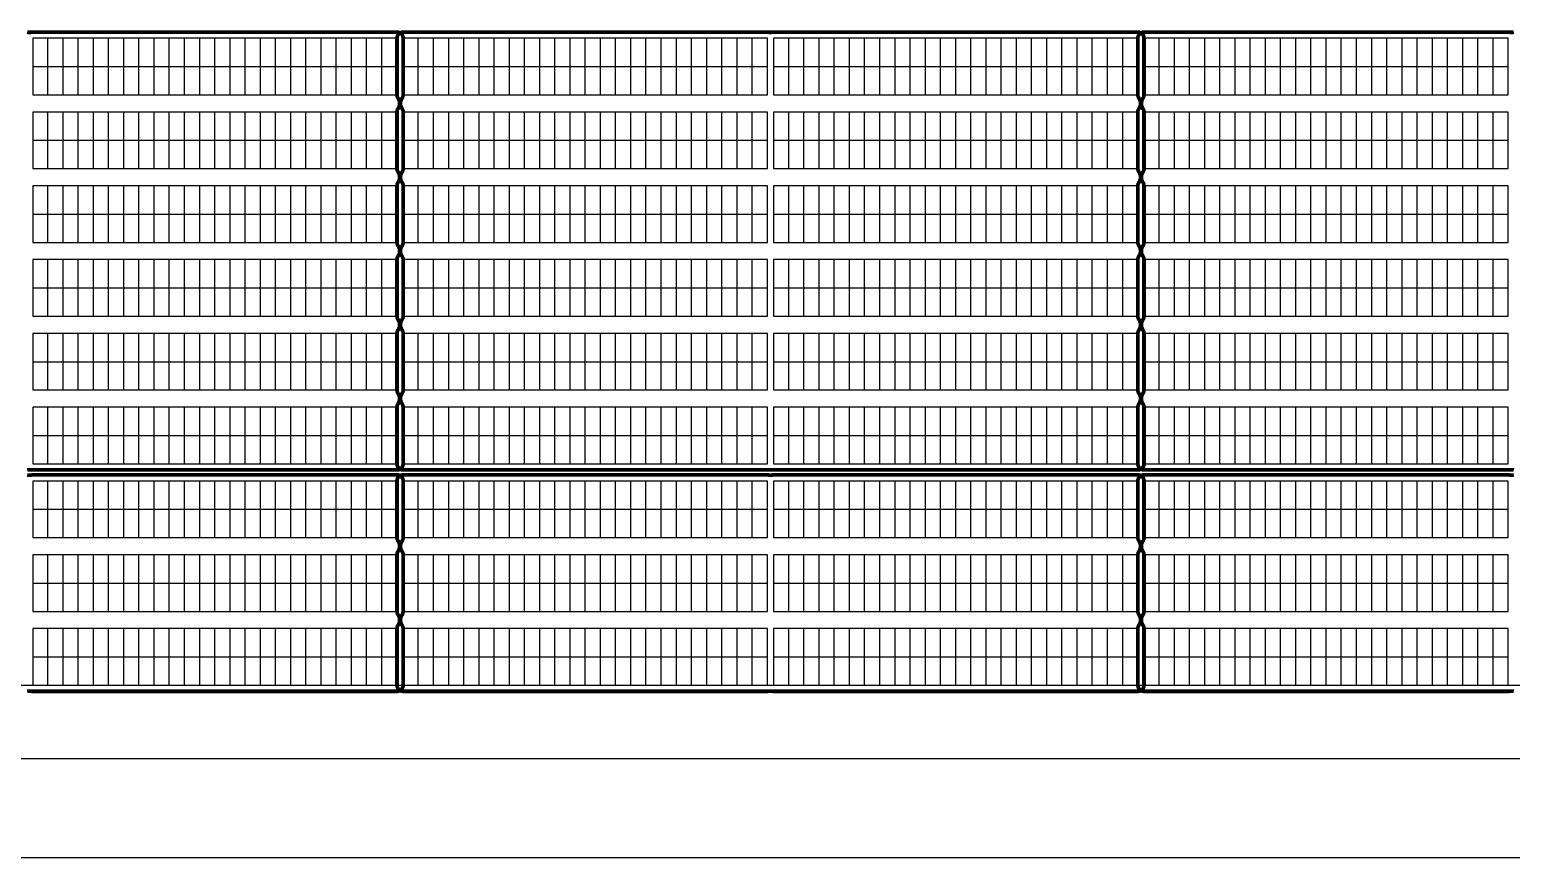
# Model space of a CAD drawing. Header units: metres. Extents: x 1000 to 1920, y 586 to 1306.
# Drawn here: x 1109.7 to 1230.1, y 1000 to 1067.3 of the extents above; entities that cross this region are included whole.
import ezdxf

# ---------------------------------------------------------------- set-up
doc = ezdxf.new("R2010")
doc.units = ezdxf.units.M
for name, color, linetype in [('BOUNDARY', 7, 'Continuous'), ('GROUP_BOUNDARY', 1, 'Continuous'), ('MODULES', 5, 'Continuous'), ('PV_TABLES', 3, 'Continuous'), ('SERVICE_ROAD', 1, 'Continuous')]:
    doc.layers.add(name, color=color, linetype=linetype)

# ---------------------------------------------------------------- blocks, each defined once
blk = doc.blocks.new('PV_TABLE_2x24')
at = {"layer": 'MODULES'}
for p, q in [((1.23333, 0), (1.23333, 4.6)), ((2.46666, 0), (2.46666, 4.6)), ((3.69999, 0), (3.69999, 4.6)), ((4.93332, 0), (4.93332, 4.6)), ((6.16665, 0), (6.16665, 4.6)), ((7.39998, 0), (7.39998, 4.6)), ((8.63331, 0), (8.63331, 4.6)), ((9.86664, 0), (9.86664, 4.6)), ((11.09997, 0), (11.09997, 4.6)), ((12.3333, 0), (12.3333, 4.6)), ((13.56663, 0), (13.56663, 4.6)), ((14.79996, 0), (14.79996, 4.6)), ((16.03329, 0), (16.03329, 4.6)), ((17.26662, 0), (17.26662, 4.6)), ((18.49995, 0), (18.49995, 4.6)), ((19.73328, 0), (19.73328, 4.6)), ((20.96661, 0), (20.96661, 4.6)), ((22.19994, 0), (22.19994, 4.6)), ((23.43327, 0), (23.43327, 4.6)), ((24.6666, 0), (24.6666, 4.6)), ((25.89993, 0), (25.89993, 4.6)), ((27.13326, 0), (27.13326, 4.6)), ((28.36659, 0), (28.36659, 4.6)), ((0, 2.3), (29.59992, 2.3))]:
    blk.add_line(p, q, dxfattribs=at)
blk.add_lwpolyline([(0, 0), (29.59992, 0), (29.59992, 4.6), (0, 4.6)], close=True, dxfattribs=at)

msp = doc.modelspace()

# ---------------------------------------------------------------- linework, layer by layer
at = {"layer": 'BOUNDARY'}
msp.add_lwpolyline([(1000, 1000), (1400, 1000), (1400, 1300), (1000, 1300), (1000, 1000)], close=True, dxfattribs=at)
at = {"layer": 'GROUP_BOUNDARY', "color": 5, "lineweight": 211, "true_color": 0x006ef0, "const_width": 0.3}
for points in [[(1109.5, 1067.1), (1109.58, 1067.08), (1109.59, 1067.08), (1109.67, 1067.08), (1109.74, 1067.08), (1109.81, 1067.08), (1109.9, 1067.1), (1109.97, 1067.1), (1139.53, 1067.1), (1139.6, 1067.1), (1139.65, 1067.09), (1139.7, 1067.08), (1139.74, 1067.06), (1139.79, 1067.04), (1139.83, 1067.01), (1139.87, 1066.99), (1139.9, 1066.95), (1139.94, 1066.92), (1139.97, 1066.88), (1139.99, 1066.84), (1140.01, 1066.79), (1140.03, 1066.74), (1140.04, 1066.7), (1140.05, 1066.65), (1140.05, 1066.58), (1140.05, 1062.02), (1140.05, 1061.95), (1140.04, 1061.9), (1140.03, 1061.86), (1140.01, 1061.81), (1139.99, 1061.76), (1139.95, 1061.7), (1139.94, 1061.69), (1139.91, 1061.62), (1139.88, 1061.55), (1139.86, 1061.48), (1139.84, 1061.41), (1139.84, 1061.33), (1139.84, 1061.26), (1139.84, 1061.19), (1139.86, 1061.11), (1139.88, 1061.04), (1139.91, 1060.98), (1139.94, 1060.91), (1139.99, 1060.83), (1140.01, 1060.79), (1140.03, 1060.74), (1140.04, 1060.7), (1140.05, 1060.65), (1140.05, 1060.58), (1140.05, 1056.02), (1140.05, 1055.95), (1140.04, 1055.9), (1140.03, 1055.86), (1140.01, 1055.81), (1139.99, 1055.76), (1139.95, 1055.7), (1139.94, 1055.69), (1139.91, 1055.62), (1139.88, 1055.55), (1139.86, 1055.48), (1139.84, 1055.41), (1139.84, 1055.33), (1139.84, 1055.26), (1139.84, 1055.19), (1139.86, 1055.11), (1139.88, 1055.04), (1139.91, 1054.98), (1139.94, 1054.91), (1139.99, 1054.83), (1140.01, 1054.79), (1140.03, 1054.74), (1140.04, 1054.7), (1140.05, 1054.65), (1140.05, 1054.58), (1140.05, 1050.02), (1140.05, 1049.95), (1140.04, 1049.9), (1140.03, 1049.86), (1140.01, 1049.81), (1139.99, 1049.76), (1139.95, 1049.7), (1139.94, 1049.69), (1139.91, 1049.62), (1139.88, 1049.55), (1139.86, 1049.48), (1139.84, 1049.41), (1139.84, 1049.33), (1139.84, 1049.26), (1139.84, 1049.19), (1139.86, 1049.11), (1139.88, 1049.04), (1139.91, 1048.98), (1139.94, 1048.91), (1139.99, 1048.83), (1140.01, 1048.79), (1140.03, 1048.74), (1140.04, 1048.7), (1140.05, 1048.65), (1140.05, 1048.58), (1140.05, 1044.02), (1140.05, 1043.95), (1140.04, 1043.9), (1140.03, 1043.86), (1140.01, 1043.81), (1139.99, 1043.76), (1139.95, 1043.7), (1139.94, 1043.69), (1139.91, 1043.62), (1139.88, 1043.55), (1139.86, 1043.48), (1139.84, 1043.41), (1139.84, 1043.33), (1139.84, 1043.26), (1139.84, 1043.19), (1139.86, 1043.11), (1139.88, 1043.04), (1139.91, 1042.98), (1139.94, 1042.91), (1139.99, 1042.83), (1140.01, 1042.79), (1140.03, 1042.74), (1140.04, 1042.7), (1140.05, 1042.65), (1140.05, 1042.58), (1140.05, 1038.02), (1140.05, 1037.95), (1140.04, 1037.9), (1140.03, 1037.86), (1140.01, 1037.81), (1139.99, 1037.76), (1139.95, 1037.7), (1139.94, 1037.69), (1139.91, 1037.62), (1139.88, 1037.55), (1139.86, 1037.48), (1139.84, 1037.41), (1139.84, 1037.33), (1139.84, 1037.26), (1139.84, 1037.19), (1139.86, 1037.11), (1139.88, 1037.04), (1139.91, 1036.98), (1139.94, 1036.91), (1139.99, 1036.83), (1140.01, 1036.79), (1140.03, 1036.74), (1140.04, 1036.7), (1140.05, 1036.65), (1140.05, 1036.58), (1140.05, 1032.02), (1140.05, 1031.95), (1140.04, 1031.9), (1140.03, 1031.86), (1140.01, 1031.81), (1139.99, 1031.76), (1139.97, 1031.72), (1139.94, 1031.68), (1139.9, 1031.65), (1139.87, 1031.61), (1139.83, 1031.59), (1139.79, 1031.56), (1139.74, 1031.54), (1139.7, 1031.52), (1139.65, 1031.51), (1139.6, 1031.5), (1139.53, 1031.5), (1109.97, 1031.5), (1109.9, 1031.5), (1109.82, 1031.52), (1109.81, 1031.52), (1109.74, 1031.52), (1109.66, 1031.52), (1109.59, 1031.52), (1109.5, 1031.5)], [(1230.3, 1031.5), (1230.22, 1031.52), (1230.21, 1031.52), (1230.13, 1031.52), (1230.06, 1031.52), (1229.99, 1031.52), (1229.9, 1031.5), (1229.83, 1031.5), (1200.27, 1031.5), (1200.2, 1031.5), (1200.15, 1031.51), (1200.11, 1031.52), (1200.06, 1031.54), (1200.01, 1031.56), (1199.97, 1031.59), (1199.93, 1031.61), (1199.9, 1031.65), (1199.86, 1031.68), (1199.84, 1031.72), (1199.81, 1031.76), (1199.79, 1031.81), (1199.77, 1031.86), (1199.76, 1031.9), (1199.75, 1031.95), (1199.75, 1032.02), (1199.75, 1036.58), (1199.75, 1036.65), (1199.76, 1036.7), (1199.77, 1036.74), (1199.79, 1036.79), (1199.81, 1036.84), (1199.85, 1036.9), (1199.86, 1036.91), (1199.86, 1036.91), (1199.89, 1036.98), (1199.92, 1037.05), (1199.94, 1037.12), (1199.96, 1037.19), (1199.96, 1037.26), (1199.96, 1037.34), (1199.96, 1037.41), (1199.94, 1037.48), (1199.92, 1037.55), (1199.89, 1037.62), (1199.86, 1037.69), (1199.85, 1037.7), (1199.81, 1037.76), (1199.79, 1037.81), (1199.77, 1037.86), (1199.76, 1037.9), (1199.75, 1037.95), (1199.75, 1038.02), (1199.75, 1042.58), (1199.75, 1042.65), (1199.76, 1042.7), (1199.77, 1042.74), (1199.79, 1042.79), (1199.81, 1042.84), (1199.85, 1042.9), (1199.86, 1042.91), (1199.89, 1042.98), (1199.92, 1043.05), (1199.94, 1043.12), (1199.96, 1043.19), (1199.96, 1043.27), (1199.96, 1043.34), (1199.96, 1043.41), (1199.94, 1043.49), (1199.92, 1043.56), (1199.89, 1043.62), (1199.86, 1043.69), (1199.81, 1043.77), (1199.79, 1043.81), (1199.77, 1043.86), (1199.76, 1043.9), (1199.75, 1043.95), (1199.75, 1044.02), (1199.75, 1048.58), (1199.75, 1048.65), (1199.76, 1048.7), (1199.77, 1048.74), (1199.79, 1048.79), (1199.81, 1048.84), (1199.85, 1048.9), (1199.86, 1048.91), (1199.89, 1048.98), (1199.92, 1049.05), (1199.94, 1049.12), (1199.96, 1049.19), (1199.96, 1049.27), (1199.96, 1049.34), (1199.96, 1049.41), (1199.94, 1049.49), (1199.92, 1049.56), (1199.89, 1049.62), (1199.86, 1049.69), (1199.81, 1049.77), (1199.79, 1049.81), (1199.77, 1049.86), (1199.76, 1049.9), (1199.75, 1049.95), (1199.75, 1050.02), (1199.75, 1054.58), (1199.75, 1054.65), (1199.76, 1054.7), (1199.77, 1054.74), (1199.79, 1054.79), (1199.81, 1054.84), (1199.85, 1054.9), (1199.86, 1054.91), (1199.89, 1054.98), (1199.92, 1055.05), (1199.94, 1055.12), (1199.96, 1055.19), (1199.96, 1055.27), (1199.96, 1055.34), (1199.96, 1055.41), (1199.94, 1055.49), (1199.92, 1055.56), (1199.89, 1055.62), (1199.86, 1055.69), (1199.81, 1055.77), (1199.79, 1055.81), (1199.77, 1055.86), (1199.76, 1055.9), (1199.75, 1055.95), (1199.75, 1056.02), (1199.75, 1060.58), (1199.75, 1060.65), (1199.76, 1060.7), (1199.77, 1060.74), (1199.79, 1060.79), (1199.81, 1060.84), (1199.85, 1060.9), (1199.86, 1060.91), (1199.89, 1060.98), (1199.92, 1061.05), (1199.94, 1061.12), (1199.96, 1061.19), (1199.96, 1061.27), (1199.96, 1061.34), (1199.96, 1061.41), (1199.94, 1061.49), (1199.92, 1061.56), (1199.89, 1061.62), (1199.86, 1061.69), (1199.81, 1061.77), (1199.79, 1061.81), (1199.77, 1061.86), (1199.76, 1061.9), (1199.75, 1061.95), (1199.75, 1062.02), (1199.75, 1066.58), (1199.75, 1066.65), (1199.76, 1066.7), (1199.77, 1066.74), (1199.79, 1066.79), (1199.81, 1066.84), (1199.84, 1066.88), (1199.86, 1066.92), (1199.9, 1066.95), (1199.93, 1066.99), (1199.97, 1067.01), (1200.01, 1067.04), (1200.06, 1067.06), (1200.11, 1067.08), (1200.15, 1067.09), (1200.2, 1067.1), (1200.27, 1067.1), (1229.83, 1067.1), (1229.9, 1067.1), (1229.98, 1067.08), (1229.99, 1067.08), (1230.06, 1067.08), (1230.14, 1067.08), (1230.21, 1067.08), (1230.3, 1067.1)], [(1109.5, 1031.1), (1109.58, 1031.08), (1109.59, 1031.08), (1109.67, 1031.08), (1109.74, 1031.08), (1109.81, 1031.08), (1109.9, 1031.1), (1109.97, 1031.1), (1139.53, 1031.1), (1139.6, 1031.1), (1139.65, 1031.09), (1139.7, 1031.08), (1139.74, 1031.06), (1139.79, 1031.04), (1139.83, 1031.01), (1139.87, 1030.99), (1139.9, 1030.95), (1139.94, 1030.92), (1139.97, 1030.88), (1139.99, 1030.84), (1140.01, 1030.79), (1140.03, 1030.74), (1140.04, 1030.7), (1140.05, 1030.65), (1140.05, 1030.58), (1140.05, 1026.02), (1140.05, 1025.95), (1140.04, 1025.9), (1140.03, 1025.86), (1140.01, 1025.81), (1139.99, 1025.76), (1139.95, 1025.7), (1139.94, 1025.69), (1139.91, 1025.62), (1139.88, 1025.55), (1139.86, 1025.48), (1139.84, 1025.41), (1139.84, 1025.33), (1139.84, 1025.26), (1139.84, 1025.19), (1139.86, 1025.11), (1139.88, 1025.04), (1139.91, 1024.98), (1139.94, 1024.91), (1139.99, 1024.83), (1140.01, 1024.79), (1140.03, 1024.74), (1140.04, 1024.7), (1140.05, 1024.65), (1140.05, 1024.58), (1140.05, 1020.02), (1140.05, 1019.95), (1140.04, 1019.9), (1140.03, 1019.86), (1140.01, 1019.81), (1139.99, 1019.76), (1139.95, 1019.7), (1139.94, 1019.69), (1139.91, 1019.62), (1139.88, 1019.55), (1139.86, 1019.48), (1139.84, 1019.41), (1139.84, 1019.33), (1139.84, 1019.26), (1139.84, 1019.19), (1139.86, 1019.11), (1139.88, 1019.04), (1139.91, 1018.98), (1139.94, 1018.91), (1139.99, 1018.83), (1140.01, 1018.79), (1140.03, 1018.74), (1140.04, 1018.7), (1140.05, 1018.65), (1140.05, 1018.58), (1140.05, 1014.02), (1140.05, 1013.95), (1140.04, 1013.9), (1140.03, 1013.86), (1140.01, 1013.81), (1139.99, 1013.76), (1139.97, 1013.72), (1139.94, 1013.68), (1139.9, 1013.65), (1139.87, 1013.61), (1139.83, 1013.59), (1139.79, 1013.56), (1139.74, 1013.54), (1139.7, 1013.52), (1139.65, 1013.51), (1139.6, 1013.5), (1139.53, 1013.5), (1109.97, 1013.5), (1109.9, 1013.5), (1109.82, 1013.52), (1109.81, 1013.52), (1109.74, 1013.52), (1109.66, 1013.52), (1109.59, 1013.52), (1109.5, 1013.5)], [(1230.3, 1013.5), (1230.22, 1013.52), (1230.21, 1013.52), (1230.13, 1013.52), (1230.06, 1013.52), (1229.99, 1013.52), (1229.9, 1013.5), (1229.83, 1013.5), (1200.27, 1013.5), (1200.2, 1013.5), (1200.15, 1013.51), (1200.11, 1013.52), (1200.06, 1013.54), (1200.01, 1013.56), (1199.97, 1013.59), (1199.93, 1013.61), (1199.9, 1013.65), (1199.86, 1013.68), (1199.84, 1013.72), (1199.81, 1013.76), (1199.79, 1013.81), (1199.77, 1013.86), (1199.76, 1013.9), (1199.75, 1013.95), (1199.75, 1014.02), (1199.75, 1018.58), (1199.75, 1018.65), (1199.75, 1018.65), (1199.76, 1018.7), (1199.77, 1018.74), (1199.79, 1018.79), (1199.81, 1018.84), (1199.85, 1018.9), (1199.86, 1018.91), (1199.89, 1018.98), (1199.92, 1019.05), (1199.94, 1019.12), (1199.96, 1019.19), (1199.96, 1019.27), (1199.96, 1019.34), (1199.96, 1019.41), (1199.94, 1019.49), (1199.92, 1019.56), (1199.89, 1019.62), (1199.86, 1019.69), (1199.81, 1019.77), (1199.79, 1019.81), (1199.77, 1019.86), (1199.76, 1019.9), (1199.75, 1019.95), (1199.75, 1020.02), (1199.75, 1024.58), (1199.75, 1024.65), (1199.76, 1024.7), (1199.77, 1024.74), (1199.79, 1024.79), (1199.81, 1024.84), (1199.85, 1024.9), (1199.86, 1024.91), (1199.89, 1024.98), (1199.92, 1025.05), (1199.94, 1025.12), (1199.96, 1025.19), (1199.96, 1025.27), (1199.96, 1025.34), (1199.96, 1025.41), (1199.94, 1025.49), (1199.92, 1025.56), (1199.89, 1025.62), (1199.86, 1025.69), (1199.81, 1025.77), (1199.79, 1025.81), (1199.77, 1025.86), (1199.76, 1025.9), (1199.75, 1025.95), (1199.75, 1026.02), (1199.75, 1030.58), (1199.75, 1030.65), (1199.76, 1030.7), (1199.77, 1030.74), (1199.79, 1030.79), (1199.81, 1030.84), (1199.84, 1030.88), (1199.86, 1030.92), (1199.9, 1030.95), (1199.93, 1030.99), (1199.97, 1031.01), (1200.01, 1031.04), (1200.06, 1031.06), (1200.11, 1031.08), (1200.15, 1031.09), (1200.2, 1031.1), (1200.27, 1031.1), (1229.83, 1031.1), (1229.9, 1031.1), (1229.98, 1031.08), (1229.99, 1031.08), (1230.06, 1031.08), (1230.14, 1031.08), (1230.21, 1031.08), (1230.3, 1031.1)]]:
    msp.add_lwpolyline(points, dxfattribs=at)
at = {"layer": 'GROUP_BOUNDARY', "color": 1, "lineweight": 211, "true_color": 0xdc143c, "const_width": 0.3}
for points in [[(1139.66, 1036.91), (1139.69, 1036.98), (1139.72, 1037.05), (1139.74, 1037.12), (1139.76, 1037.19), (1139.76, 1037.26), (1139.76, 1037.34), (1139.76, 1037.41), (1139.74, 1037.48), (1139.72, 1037.55), (1139.69, 1037.62), (1139.66, 1037.69), (1139.65, 1037.7), (1139.61, 1037.76), (1139.59, 1037.81), (1139.57, 1037.86), (1139.56, 1037.9), (1139.55, 1037.95), (1139.55, 1038.02), (1139.55, 1042.58), (1139.55, 1042.65), (1139.56, 1042.7), (1139.57, 1042.74), (1139.59, 1042.79), (1139.61, 1042.84), (1139.65, 1042.9), (1139.66, 1042.91), (1139.69, 1042.98), (1139.72, 1043.05), (1139.74, 1043.12), (1139.76, 1043.19), (1139.76, 1043.27), (1139.76, 1043.34), (1139.76, 1043.41), (1139.74, 1043.49), (1139.72, 1043.56), (1139.69, 1043.62), (1139.66, 1043.69), (1139.61, 1043.77), (1139.59, 1043.81), (1139.57, 1043.86), (1139.56, 1043.9), (1139.55, 1043.95), (1139.55, 1044.02), (1139.55, 1048.58), (1139.55, 1048.65), (1139.56, 1048.7), (1139.57, 1048.74), (1139.59, 1048.79), (1139.61, 1048.84), (1139.65, 1048.9), (1139.66, 1048.91), (1139.69, 1048.98), (1139.72, 1049.05), (1139.74, 1049.12), (1139.76, 1049.19), (1139.76, 1049.27), (1139.76, 1049.34), (1139.76, 1049.41), (1139.74, 1049.49), (1139.72, 1049.56), (1139.69, 1049.62), (1139.66, 1049.69), (1139.61, 1049.77), (1139.59, 1049.81), (1139.57, 1049.86), (1139.56, 1049.9), (1139.55, 1049.95), (1139.55, 1050.02), (1139.55, 1054.58), (1139.55, 1054.65), (1139.56, 1054.7), (1139.57, 1054.74), (1139.59, 1054.79), (1139.61, 1054.84), (1139.65, 1054.9), (1139.66, 1054.91), (1139.69, 1054.98), (1139.72, 1055.05), (1139.74, 1055.12), (1139.76, 1055.19), (1139.76, 1055.27), (1139.76, 1055.34), (1139.76, 1055.41), (1139.74, 1055.49), (1139.72, 1055.56), (1139.69, 1055.62), (1139.66, 1055.69), (1139.61, 1055.77), (1139.59, 1055.81), (1139.57, 1055.86), (1139.56, 1055.9), (1139.55, 1055.95), (1139.55, 1056.02), (1139.55, 1060.58), (1139.55, 1060.65), (1139.56, 1060.7), (1139.57, 1060.74), (1139.59, 1060.79), (1139.61, 1060.84), (1139.65, 1060.9), (1139.66, 1060.91), (1139.69, 1060.98), (1139.72, 1061.05), (1139.74, 1061.12), (1139.76, 1061.19), (1139.76, 1061.27), (1139.76, 1061.34), (1139.76, 1061.41), (1139.74, 1061.49), (1139.72, 1061.56), (1139.69, 1061.62), (1139.66, 1061.69), (1139.61, 1061.77), (1139.59, 1061.81), (1139.57, 1061.86), (1139.56, 1061.9), (1139.55, 1061.95), (1139.55, 1062.02), (1139.55, 1066.58), (1139.55, 1066.65), (1139.56, 1066.7), (1139.57, 1066.74), (1139.59, 1066.79), (1139.61, 1066.84), (1139.64, 1066.88), (1139.66, 1066.92), (1139.7, 1066.95), (1139.73, 1066.99), (1139.77, 1067.01), (1139.81, 1067.04), (1139.86, 1067.06), (1139.91, 1067.08), (1139.95, 1067.09), (1140, 1067.1), (1140.07, 1067.1), (1169.63, 1067.1), (1169.7, 1067.1), (1169.78, 1067.08), (1169.79, 1067.08), (1169.87, 1067.08), (1169.94, 1067.08), (1170.01, 1067.08), (1170.1, 1067.1), (1170.17, 1067.1), (1199.73, 1067.1), (1199.8, 1067.1), (1199.85, 1067.09), (1199.89, 1067.08), (1199.94, 1067.06), (1199.99, 1067.04), (1200.03, 1067.01), (1200.07, 1066.99), (1200.1, 1066.95), (1200.14, 1066.92), (1200.16, 1066.88), (1200.19, 1066.84), (1200.21, 1066.79), (1200.23, 1066.74), (1200.24, 1066.7), (1200.25, 1066.65), (1200.25, 1066.58), (1200.25, 1062.02), (1200.25, 1061.95), (1200.24, 1061.9), (1200.23, 1061.86), (1200.21, 1061.81), (1200.19, 1061.76), (1200.15, 1061.7), (1200.14, 1061.69), (1200.11, 1061.62), (1200.08, 1061.55), (1200.06, 1061.48), (1200.04, 1061.41), (1200.04, 1061.33), (1200.04, 1061.26), (1200.04, 1061.19), (1200.06, 1061.11), (1200.08, 1061.04), (1200.11, 1060.98), (1200.14, 1060.91), (1200.19, 1060.83), (1200.21, 1060.79), (1200.23, 1060.74), (1200.24, 1060.7), (1200.25, 1060.65), (1200.25, 1060.58), (1200.25, 1056.02), (1200.25, 1055.95), (1200.24, 1055.9), (1200.23, 1055.86), (1200.21, 1055.81), (1200.19, 1055.76), (1200.15, 1055.7), (1200.14, 1055.69), (1200.11, 1055.62), (1200.08, 1055.55), (1200.06, 1055.48), (1200.04, 1055.41), (1200.04, 1055.33), (1200.04, 1055.26), (1200.04, 1055.19), (1200.06, 1055.11), (1200.08, 1055.04), (1200.11, 1054.98), (1200.14, 1054.91), (1200.19, 1054.83), (1200.21, 1054.79), (1200.23, 1054.74), (1200.24, 1054.7), (1200.25, 1054.65), (1200.25, 1054.58), (1200.25, 1050.02), (1200.25, 1049.95), (1200.24, 1049.9), (1200.23, 1049.86), (1200.21, 1049.81), (1200.19, 1049.76), (1200.15, 1049.7), (1200.14, 1049.69), (1200.11, 1049.62), (1200.08, 1049.55), (1200.06, 1049.48), (1200.04, 1049.41), (1200.04, 1049.33), (1200.04, 1049.26), (1200.04, 1049.19), (1200.06, 1049.11), (1200.08, 1049.04), (1200.11, 1048.98), (1200.14, 1048.91), (1200.19, 1048.83), (1200.21, 1048.79), (1200.23, 1048.74), (1200.24, 1048.7), (1200.25, 1048.65), (1200.25, 1048.58), (1200.25, 1044.02), (1200.25, 1043.95), (1200.24, 1043.9), (1200.23, 1043.86), (1200.21, 1043.81), (1200.19, 1043.76), (1200.15, 1043.7), (1200.14, 1043.69), (1200.11, 1043.62), (1200.08, 1043.55), (1200.06, 1043.48), (1200.04, 1043.41), (1200.04, 1043.33), (1200.04, 1043.26), (1200.04, 1043.19), (1200.06, 1043.11), (1200.08, 1043.04), (1200.11, 1042.98), (1200.14, 1042.91), (1200.19, 1042.83), (1200.21, 1042.79), (1200.23, 1042.74), (1200.24, 1042.7), (1200.25, 1042.65), (1200.25, 1042.58), (1200.25, 1038.02), (1200.25, 1037.95), (1200.24, 1037.9), (1200.23, 1037.86), (1200.21, 1037.81), (1200.19, 1037.76), (1200.15, 1037.7), (1200.14, 1037.69), (1200.11, 1037.62), (1200.08, 1037.55), (1200.06, 1037.48), (1200.04, 1037.41), (1200.04, 1037.33), (1200.04, 1037.26), (1200.04, 1037.19), (1200.06, 1037.11), (1200.08, 1037.04), (1200.11, 1036.98), (1200.14, 1036.91), (1200.19, 1036.83), (1200.21, 1036.79), (1200.23, 1036.74), (1200.24, 1036.7), (1200.25, 1036.65), (1200.25, 1036.58), (1200.25, 1032.02), (1200.25, 1031.95), (1200.24, 1031.9), (1200.23, 1031.86), (1200.21, 1031.81), (1200.19, 1031.76), (1200.16, 1031.72), (1200.14, 1031.68), (1200.1, 1031.65), (1200.07, 1031.61), (1200.03, 1031.59), (1199.99, 1031.56), (1199.94, 1031.54), (1199.89, 1031.52), (1199.85, 1031.51), (1199.8, 1031.5), (1199.73, 1031.5), (1170.17, 1031.5), (1170.1, 1031.5), (1170.02, 1031.52), (1170.01, 1031.52), (1169.94, 1031.52), (1169.86, 1031.52), (1169.79, 1031.52), (1169.7, 1031.5), (1169.63, 1031.5), (1140.07, 1031.5), (1140, 1031.5), (1139.95, 1031.51), (1139.91, 1031.52), (1139.86, 1031.54), (1139.81, 1031.56), (1139.77, 1031.59), (1139.73, 1031.61), (1139.7, 1031.65), (1139.66, 1031.68), (1139.64, 1031.72), (1139.61, 1031.76), (1139.59, 1031.81), (1139.57, 1031.86), (1139.56, 1031.9), (1139.55, 1031.95), (1139.55, 1032.02), (1139.55, 1036.58), (1139.55, 1036.65), (1139.56, 1036.7), (1139.57, 1036.74), (1139.59, 1036.79), (1139.61, 1036.84), (1139.65, 1036.9), (1139.66, 1036.91)], [(1139.55, 1018.65), (1139.56, 1018.7), (1139.57, 1018.74), (1139.59, 1018.79), (1139.61, 1018.84), (1139.65, 1018.9), (1139.66, 1018.91), (1139.69, 1018.98), (1139.72, 1019.05), (1139.74, 1019.12), (1139.76, 1019.19), (1139.76, 1019.27), (1139.76, 1019.34), (1139.76, 1019.41), (1139.74, 1019.49), (1139.72, 1019.56), (1139.69, 1019.62), (1139.66, 1019.69), (1139.61, 1019.77), (1139.59, 1019.81), (1139.57, 1019.86), (1139.56, 1019.9), (1139.55, 1019.95), (1139.55, 1020.02), (1139.55, 1024.58), (1139.55, 1024.65), (1139.56, 1024.7), (1139.57, 1024.74), (1139.59, 1024.79), (1139.61, 1024.84), (1139.65, 1024.9), (1139.66, 1024.91), (1139.69, 1024.98), (1139.72, 1025.05), (1139.74, 1025.12), (1139.76, 1025.19), (1139.76, 1025.27), (1139.76, 1025.34), (1139.76, 1025.41), (1139.74, 1025.49), (1139.72, 1025.56), (1139.69, 1025.62), (1139.66, 1025.69), (1139.61, 1025.77), (1139.59, 1025.81), (1139.57, 1025.86), (1139.56, 1025.9), (1139.55, 1025.95), (1139.55, 1026.02), (1139.55, 1030.58), (1139.55, 1030.65), (1139.56, 1030.7), (1139.57, 1030.74), (1139.59, 1030.79), (1139.61, 1030.84), (1139.64, 1030.88), (1139.66, 1030.92), (1139.7, 1030.95), (1139.73, 1030.99), (1139.77, 1031.01), (1139.81, 1031.04), (1139.86, 1031.06), (1139.91, 1031.08), (1139.95, 1031.09), (1140, 1031.1), (1140.07, 1031.1), (1169.63, 1031.1), (1169.7, 1031.1), (1169.78, 1031.08), (1169.79, 1031.08), (1169.87, 1031.08), (1169.94, 1031.08), (1170.01, 1031.08), (1170.1, 1031.1), (1170.17, 1031.1), (1199.73, 1031.1), (1199.8, 1031.1), (1199.85, 1031.09), (1199.89, 1031.08), (1199.94, 1031.06), (1199.99, 1031.04), (1200.03, 1031.01), (1200.07, 1030.99), (1200.1, 1030.95), (1200.14, 1030.92), (1200.16, 1030.88), (1200.19, 1030.84), (1200.21, 1030.79), (1200.23, 1030.74), (1200.24, 1030.7), (1200.25, 1030.65), (1200.25, 1030.58), (1200.25, 1026.02), (1200.25, 1025.95), (1200.24, 1025.9), (1200.23, 1025.86), (1200.21, 1025.81), (1200.19, 1025.76), (1200.15, 1025.7), (1200.14, 1025.69), (1200.11, 1025.62), (1200.08, 1025.55), (1200.06, 1025.48), (1200.04, 1025.41), (1200.04, 1025.33), (1200.04, 1025.26), (1200.04, 1025.19), (1200.06, 1025.11), (1200.08, 1025.04), (1200.11, 1024.98), (1200.14, 1024.91), (1200.19, 1024.83), (1200.21, 1024.79), (1200.23, 1024.74), (1200.24, 1024.7), (1200.25, 1024.65), (1200.25, 1024.58), (1200.25, 1020.02), (1200.25, 1019.95), (1200.24, 1019.9), (1200.23, 1019.86), (1200.21, 1019.81), (1200.19, 1019.76), (1200.15, 1019.7), (1200.14, 1019.69), (1200.11, 1019.62), (1200.08, 1019.55), (1200.06, 1019.48), (1200.04, 1019.41), (1200.04, 1019.33), (1200.04, 1019.26), (1200.04, 1019.19), (1200.06, 1019.11), (1200.08, 1019.04), (1200.11, 1018.98), (1200.14, 1018.91), (1200.19, 1018.83), (1200.21, 1018.79), (1200.23, 1018.74), (1200.24, 1018.7), (1200.25, 1018.65), (1200.25, 1018.58), (1200.25, 1014.02), (1200.25, 1013.95), (1200.24, 1013.9), (1200.23, 1013.86), (1200.21, 1013.81), (1200.19, 1013.76), (1200.16, 1013.72), (1200.14, 1013.68), (1200.1, 1013.65), (1200.07, 1013.61), (1200.03, 1013.59), (1199.99, 1013.56), (1199.94, 1013.54), (1199.89, 1013.52), (1199.85, 1013.51), (1199.8, 1013.5), (1199.73, 1013.5), (1170.17, 1013.5), (1170.1, 1013.5), (1170.02, 1013.52), (1170.01, 1013.52), (1169.94, 1013.52), (1169.86, 1013.52), (1169.79, 1013.52), (1169.7, 1013.5), (1169.63, 1013.5), (1140.07, 1013.5), (1140, 1013.5), (1139.95, 1013.51), (1139.91, 1013.52), (1139.86, 1013.54), (1139.81, 1013.56), (1139.77, 1013.59), (1139.73, 1013.61), (1139.7, 1013.65), (1139.66, 1013.68), (1139.64, 1013.72), (1139.61, 1013.76), (1139.59, 1013.81), (1139.57, 1013.86), (1139.56, 1013.9), (1139.55, 1013.95), (1139.55, 1014.02), (1139.55, 1018.58), (1139.55, 1018.65)]]:
    msp.add_lwpolyline(points, close=True, dxfattribs=at)
at = {"layer": 'SERVICE_ROAD'}
for points in [[(1008, 1292), (1392, 1292), (1392, 1008), (1008, 1008), (1008, 1292)], [(1386, 1014), (1386, 1286), (1014, 1286), (1014, 1014), (1386, 1014)]]:
    msp.add_lwpolyline(points, close=True, dxfattribs=at)

# ---------------------------------------------------------------- block references
at = {"layer": 'PV_TABLES'}
for p in [(1109.95, 1062), (1140.05, 1062), (1170.15, 1062), (1200.25, 1062), (1109.95, 1056), (1140.05, 1056), (1170.15, 1056), (1200.25, 1056), (1109.95, 1050), (1140.05, 1050), (1170.15, 1050), (1200.25, 1050), (1109.95, 1044), (1140.05, 1044), (1170.15, 1044), (1200.25, 1044), (1109.95, 1038), (1140.05, 1038), (1170.15, 1038), (1200.25, 1038), (1109.95, 1032), (1140.05, 1032), (1170.15, 1032), (1200.25, 1032), (1109.95, 1026), (1140.05, 1026), (1170.15, 1026), (1200.25, 1026), (1109.95, 1020), (1140.05, 1020), (1170.15, 1020), (1200.25, 1020), (1109.95, 1014), (1140.05, 1014), (1170.15, 1014), (1200.25, 1014)]:
    msp.add_blockref('PV_TABLE_2x24', p, dxfattribs=at)

doc.saveas('drawing.dxf')
